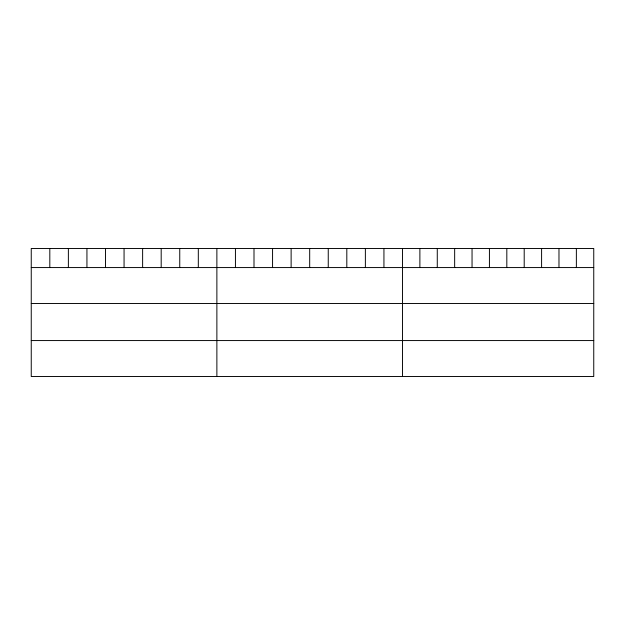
<?xml version="1.0" encoding="UTF-8"?>
<svg xmlns="http://www.w3.org/2000/svg" width="625" height="625" viewBox="0 0 625 625"><rect width="100%" height="100%" fill="white"/><g stroke="black" fill="none" stroke-linecap="round" stroke-linejoin="round"><path stroke-width="0.94" d="M593.75 267.562L593.75 376.523L31.25 376.523L31.25 248.477L593.75 248.477L593.75 267.562L31.25 267.562M31.25 303.516L593.75 303.516M31.25 340.562L593.75 340.562M576.367 248.477L576.367 267.562M558.977 248.477L558.977 267.562M541.594 248.477L541.594 267.562M524.203 248.477L524.203 267.562M506.82 248.477L506.82 267.562M489.43 248.477L489.43 267.562M472.047 248.477L472.047 267.562M454.656 248.477L454.656 267.562M437.273 248.477L437.273 267.562M419.883 248.477L419.883 267.562M402.5 248.477L402.5 376.523M383.938 248.477L383.938 267.562M365.375 248.477L365.375 267.562M346.812 248.477L346.812 267.562M328.25 248.477L328.25 267.562M309.688 248.477L309.688 267.562M291.125 248.477L291.125 267.562M272.562 248.477L272.562 267.562M254 248.477L254 267.562M235.438 248.477L235.438 267.562M216.875 248.477L216.875 376.523M198.312 248.477L198.312 267.562M179.75 248.477L179.75 267.562M161.188 248.477L161.188 267.562M142.625 248.477L142.625 267.562M124.063 248.477L124.063 267.562M105.5 248.477L105.5 267.562M86.938 248.477L86.938 267.562M68.375 248.477L68.375 267.562M49.812 248.477L49.812 267.562"/></g></svg>
